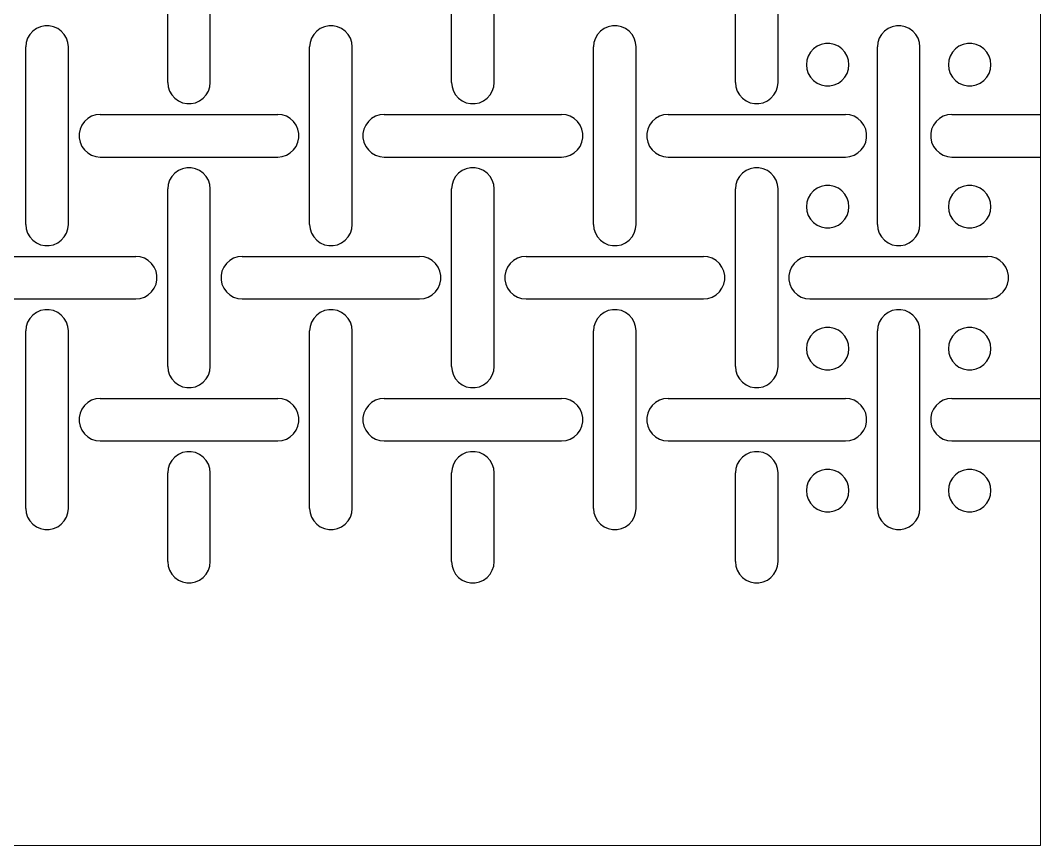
# Model space of a CAD drawing. Header units: metres. Extents: x 0 to 140, y -20 to 220.
# Drawn here: x 68.1 to 140, y -20 to 38.1 of the extents above; entities that cross this region are included whole.
import ezdxf

# ---------------------------------------------------------------- set-up
doc = ezdxf.new("R2010")
doc.units = ezdxf.units.M

msp = doc.modelspace()

# ---------------------------------------------------------------- linework, layer by layer
at = {"lineweight": 0}
for p, q in [((140, -20), (140, 220)), ((0, -20), (140, -20))]:
    msp.add_line(p, q, dxfattribs=at)
for p, q in [((78.5, 33.75), (78.5, 46.25)), ((81.5, 33.75), (81.5, 46.25)), ((98.5, 33.75), (98.5, 46.25)), ((101.5, 33.75), (101.5, 46.25)), ((118.5, 33.75), (118.5, 46.25)), ((121.5, 33.75), (121.5, 46.25)), ((69.25, 37.549), (68.996, 37.365)), ((69.536, 37.677), (69.25, 37.549)), ((69.843, 37.742), (69.536, 37.677)), ((70.157, 37.742), (69.843, 37.742)), ((70.464, 37.677), (70.157, 37.742)), ((70.75, 37.549), (70.464, 37.677)), ((71.004, 37.365), (70.75, 37.549)), ((89.25, 37.549), (88.996, 37.365)), ((89.536, 37.677), (89.25, 37.549)), ((89.843, 37.742), (89.536, 37.677)), ((90.157, 37.742), (89.843, 37.742)), ((90.464, 37.677), (90.157, 37.742)), ((90.75, 37.549), (90.464, 37.677)), ((91.004, 37.365), (90.75, 37.549)), ((109.25, 37.549), (108.996, 37.365)), ((109.536, 37.677), (109.25, 37.549)), ((109.843, 37.742), (109.536, 37.677)), ((110.157, 37.742), (109.843, 37.742)), ((110.464, 37.677), (110.157, 37.742)), ((110.75, 37.549), (110.464, 37.677)), ((111.004, 37.365), (110.75, 37.549)), ((129.25, 37.549), (128.996, 37.365)), ((129.536, 37.677), (129.25, 37.549)), ((129.843, 37.742), (129.536, 37.677)), ((130.157, 37.742), (129.843, 37.742)), ((130.464, 37.677), (130.157, 37.742)), ((130.75, 37.549), (130.464, 37.677)), ((131.004, 37.365), (130.75, 37.549)), ((68.63, 36.86), (68.533, 36.562)), ((68.786, 37.132), (68.63, 36.86)), ((68.996, 37.365), (68.786, 37.132)), ((71.214, 37.132), (71.004, 37.365)), ((71.37, 36.86), (71.214, 37.132)), ((71.467, 36.562), (71.37, 36.86)), ((88.63, 36.86), (88.533, 36.562)), ((88.786, 37.132), (88.63, 36.86)), ((88.996, 37.365), (88.786, 37.132)), ((91.214, 37.132), (91.004, 37.365)), ((91.37, 36.86), (91.214, 37.132)), ((91.467, 36.562), (91.37, 36.86)), ((108.63, 36.86), (108.533, 36.562)), ((108.786, 37.132), (108.63, 36.86)), ((108.996, 37.365), (108.786, 37.132)), ((111.214, 37.132), (111.004, 37.365)), ((111.37, 36.86), (111.214, 37.132)), ((111.467, 36.562), (111.37, 36.86)), ((128.63, 36.86), (128.533, 36.562)), ((128.786, 37.132), (128.63, 36.86)), ((128.996, 37.365), (128.786, 37.132)), ((131.214, 37.132), (131.004, 37.365)), ((131.37, 36.86), (131.214, 37.132)), ((131.467, 36.562), (131.37, 36.86)), ((68.533, 36.562), (68.5, 36.25)), ((68.5, 23.75), (68.5, 36.25)), ((71.5, 36.25), (71.467, 36.562)), ((71.5, 23.75), (71.5, 36.25)), ((88.533, 36.562), (88.5, 36.25)), ((88.5, 23.75), (88.5, 36.25)), ((91.5, 36.25), (91.467, 36.562)), ((91.5, 23.75), (91.5, 36.25)), ((108.533, 36.562), (108.5, 36.25)), ((108.5, 23.75), (108.5, 36.25)), ((111.5, 36.25), (111.467, 36.562)), ((111.5, 23.75), (111.5, 36.25)), ((123.996, 36.115), (123.786, 35.882)), ((124.25, 36.299), (123.996, 36.115)), ((124.536, 36.427), (124.25, 36.299)), ((124.843, 36.492), (124.536, 36.427)), ((125.157, 36.492), (124.843, 36.492)), ((125.464, 36.427), (125.157, 36.492)), ((125.75, 36.299), (125.464, 36.427)), ((126.004, 36.115), (125.75, 36.299)), ((126.214, 35.882), (126.004, 36.115)), ((128.533, 36.562), (128.5, 36.25)), ((128.5, 23.75), (128.5, 36.25)), ((131.5, 36.25), (131.467, 36.562)), ((131.5, 23.75), (131.5, 36.25)), ((133.996, 36.115), (133.786, 35.882)), ((134.25, 36.299), (133.996, 36.115)), ((134.536, 36.427), (134.25, 36.299)), ((134.843, 36.492), (134.536, 36.427)), ((135.157, 36.492), (134.843, 36.492)), ((135.464, 36.427), (135.157, 36.492)), ((135.75, 36.299), (135.464, 36.427)), ((136.004, 36.115), (135.75, 36.299)), ((136.214, 35.882), (136.004, 36.115)), ((123.533, 35.312), (123.5, 35)), ((123.63, 35.61), (123.533, 35.312)), ((123.786, 35.882), (123.63, 35.61)), ((126.37, 35.61), (126.214, 35.882)), ((126.467, 35.312), (126.37, 35.61)), ((126.5, 35), (126.467, 35.312)), ((133.533, 35.312), (133.5, 35)), ((133.63, 35.61), (133.533, 35.312)), ((133.786, 35.882), (133.63, 35.61)), ((136.37, 35.61), (136.214, 35.882)), ((136.467, 35.312), (136.37, 35.61)), ((136.5, 35), (136.467, 35.312)), ((123.5, 35), (123.533, 34.688)), ((123.533, 34.688), (123.63, 34.39)), ((126.37, 34.39), (126.467, 34.688)), ((126.467, 34.688), (126.5, 35)), ((133.5, 35), (133.533, 34.688)), ((133.533, 34.688), (133.63, 34.39)), ((136.37, 34.39), (136.467, 34.688)), ((136.467, 34.688), (136.5, 35)), ((123.63, 34.39), (123.786, 34.118)), ((123.786, 34.118), (123.996, 33.885)), ((123.996, 33.885), (124.25, 33.701)), ((125.75, 33.701), (126.004, 33.885)), ((126.004, 33.885), (126.214, 34.118)), ((126.214, 34.118), (126.37, 34.39)), ((133.63, 34.39), (133.786, 34.118)), ((133.786, 34.118), (133.996, 33.885)), ((133.996, 33.885), (134.25, 33.701)), ((135.75, 33.701), (136.004, 33.885)), ((136.004, 33.885), (136.214, 34.118)), ((136.214, 34.118), (136.37, 34.39)), ((78.5, 33.75), (78.533, 33.438)), ((78.533, 33.438), (78.63, 33.14)), ((78.63, 33.14), (78.786, 32.868)), ((81.214, 32.868), (81.37, 33.14)), ((81.37, 33.14), (81.467, 33.438)), ((81.467, 33.438), (81.5, 33.75)), ((98.5, 33.75), (98.533, 33.438)), ((98.533, 33.438), (98.63, 33.14)), ((98.63, 33.14), (98.786, 32.868)), ((101.214, 32.868), (101.37, 33.14)), ((101.37, 33.14), (101.467, 33.438)), ((101.467, 33.438), (101.5, 33.75)), ((118.5, 33.75), (118.533, 33.438)), ((118.533, 33.438), (118.63, 33.14)), ((118.63, 33.14), (118.786, 32.868)), ((121.214, 32.868), (121.37, 33.14)), ((121.37, 33.14), (121.467, 33.438)), ((121.467, 33.438), (121.5, 33.75)), ((124.25, 33.701), (124.536, 33.573)), ((124.536, 33.573), (124.843, 33.508)), ((124.843, 33.508), (125.157, 33.508)), ((125.157, 33.508), (125.464, 33.573)), ((125.464, 33.573), (125.75, 33.701)), ((134.25, 33.701), (134.536, 33.573)), ((134.536, 33.573), (134.843, 33.508)), ((134.843, 33.508), (135.157, 33.508)), ((135.157, 33.508), (135.464, 33.573)), ((135.464, 33.573), (135.75, 33.701)), ((78.786, 32.868), (78.996, 32.635)), ((78.996, 32.635), (79.25, 32.451)), ((79.25, 32.451), (79.536, 32.323)), ((80.464, 32.323), (80.75, 32.451)), ((80.75, 32.451), (81.004, 32.635)), ((81.004, 32.635), (81.214, 32.868)), ((98.786, 32.868), (98.996, 32.635)), ((98.996, 32.635), (99.25, 32.451)), ((99.25, 32.451), (99.536, 32.323)), ((100.464, 32.323), (100.75, 32.451)), ((100.75, 32.451), (101.004, 32.635)), ((101.004, 32.635), (101.214, 32.868)), ((118.786, 32.868), (118.996, 32.635)), ((118.996, 32.635), (119.25, 32.451)), ((119.25, 32.451), (119.536, 32.323)), ((120.464, 32.323), (120.75, 32.451)), ((120.75, 32.451), (121.004, 32.635)), ((121.004, 32.635), (121.214, 32.868)), ((79.536, 32.323), (79.843, 32.258)), ((79.843, 32.258), (80.157, 32.258)), ((80.157, 32.258), (80.464, 32.323)), ((99.536, 32.323), (99.843, 32.258)), ((99.843, 32.258), (100.157, 32.258)), ((100.157, 32.258), (100.464, 32.323)), ((119.536, 32.323), (119.843, 32.258)), ((119.843, 32.258), (120.157, 32.258)), ((120.157, 32.258), (120.464, 32.323)), ((72.635, 31.004), (72.451, 30.75)), ((72.868, 31.214), (72.635, 31.004)), ((73.14, 31.37), (72.868, 31.214)), ((73.438, 31.467), (73.14, 31.37)), ((73.75, 31.5), (73.438, 31.467)), ((73.75, 31.5), (86.25, 31.5)), ((86.562, 31.467), (86.25, 31.5)), ((86.86, 31.37), (86.562, 31.467)), ((87.132, 31.214), (86.86, 31.37)), ((87.365, 31.004), (87.132, 31.214)), ((87.549, 30.75), (87.365, 31.004)), ((92.635, 31.004), (92.451, 30.75)), ((92.868, 31.214), (92.635, 31.004)), ((93.14, 31.37), (92.868, 31.214)), ((93.438, 31.467), (93.14, 31.37)), ((93.75, 31.5), (93.438, 31.467)), ((93.75, 31.5), (106.25, 31.5)), ((106.562, 31.467), (106.25, 31.5)), ((106.86, 31.37), (106.562, 31.467)), ((107.132, 31.214), (106.86, 31.37)), ((107.365, 31.004), (107.132, 31.214)), ((107.549, 30.75), (107.365, 31.004)), ((112.635, 31.004), (112.451, 30.75)), ((112.868, 31.214), (112.635, 31.004)), ((113.14, 31.37), (112.868, 31.214)), ((113.438, 31.467), (113.14, 31.37)), ((113.75, 31.5), (113.438, 31.467)), ((113.75, 31.5), (126.25, 31.5)), ((126.562, 31.467), (126.25, 31.5)), ((126.86, 31.37), (126.562, 31.467)), ((127.132, 31.214), (126.86, 31.37)), ((127.365, 31.004), (127.132, 31.214)), ((127.549, 30.75), (127.365, 31.004)), ((132.635, 31.004), (132.451, 30.75)), ((132.868, 31.214), (132.635, 31.004)), ((133.14, 31.37), (132.868, 31.214)), ((133.438, 31.467), (133.14, 31.37)), ((133.75, 31.5), (133.438, 31.467)), ((133.75, 31.5), (140, 31.5)), ((72.323, 30.464), (72.258, 30.157)), ((72.451, 30.75), (72.323, 30.464)), ((87.677, 30.464), (87.549, 30.75)), ((87.742, 30.157), (87.677, 30.464)), ((92.323, 30.464), (92.258, 30.157)), ((92.451, 30.75), (92.323, 30.464)), ((107.677, 30.464), (107.549, 30.75)), ((107.742, 30.157), (107.677, 30.464)), ((112.323, 30.464), (112.258, 30.157)), ((112.451, 30.75), (112.323, 30.464)), ((127.677, 30.464), (127.549, 30.75)), ((127.742, 30.157), (127.677, 30.464)), ((132.323, 30.464), (132.258, 30.157)), ((132.451, 30.75), (132.323, 30.464)), ((72.258, 30.157), (72.258, 29.843)), ((72.258, 29.843), (72.323, 29.536)), ((72.323, 29.536), (72.451, 29.25)), ((87.549, 29.25), (87.677, 29.536)), ((87.677, 29.536), (87.742, 29.843)), ((87.742, 29.843), (87.742, 30.157)), ((92.258, 30.157), (92.258, 29.843)), ((92.258, 29.843), (92.323, 29.536)), ((92.323, 29.536), (92.451, 29.25)), ((107.549, 29.25), (107.677, 29.536)), ((107.677, 29.536), (107.742, 29.843)), ((107.742, 29.843), (107.742, 30.157)), ((112.258, 30.157), (112.258, 29.843)), ((112.258, 29.843), (112.323, 29.536)), ((112.323, 29.536), (112.451, 29.25)), ((127.549, 29.25), (127.677, 29.536)), ((127.677, 29.536), (127.742, 29.843)), ((127.742, 29.843), (127.742, 30.157)), ((132.258, 30.157), (132.258, 29.843)), ((132.258, 29.843), (132.323, 29.536)), ((132.323, 29.536), (132.451, 29.25)), ((72.451, 29.25), (72.635, 28.996)), ((72.635, 28.996), (72.868, 28.786)), ((72.868, 28.786), (73.14, 28.63)), ((86.86, 28.63), (87.132, 28.786)), ((87.132, 28.786), (87.365, 28.996)), ((87.365, 28.996), (87.549, 29.25)), ((92.451, 29.25), (92.635, 28.996)), ((92.635, 28.996), (92.868, 28.786)), ((92.868, 28.786), (93.14, 28.63)), ((106.86, 28.63), (107.132, 28.786)), ((107.132, 28.786), (107.365, 28.996)), ((107.365, 28.996), (107.549, 29.25)), ((112.451, 29.25), (112.635, 28.996)), ((112.635, 28.996), (112.868, 28.786)), ((112.868, 28.786), (113.14, 28.63)), ((126.86, 28.63), (127.132, 28.786)), ((127.132, 28.786), (127.365, 28.996)), ((127.365, 28.996), (127.549, 29.25)), ((132.451, 29.25), (132.635, 28.996)), ((132.635, 28.996), (132.868, 28.786)), ((132.868, 28.786), (133.14, 28.63)), ((73.14, 28.63), (73.438, 28.533)), ((73.438, 28.533), (73.75, 28.5)), ((73.75, 28.5), (86.25, 28.5)), ((86.25, 28.5), (86.562, 28.533)), ((86.562, 28.533), (86.86, 28.63)), ((93.14, 28.63), (93.438, 28.533)), ((93.438, 28.533), (93.75, 28.5)), ((93.75, 28.5), (106.25, 28.5)), ((106.25, 28.5), (106.562, 28.533)), ((106.562, 28.533), (106.86, 28.63)), ((113.14, 28.63), (113.438, 28.533)), ((113.438, 28.533), (113.75, 28.5)), ((113.75, 28.5), (126.25, 28.5)), ((126.25, 28.5), (126.562, 28.533)), ((126.562, 28.533), (126.86, 28.63)), ((133.14, 28.63), (133.438, 28.533)), ((133.438, 28.533), (133.75, 28.5)), ((133.75, 28.5), (140, 28.5)), ((78.996, 27.365), (78.786, 27.132)), ((79.25, 27.549), (78.996, 27.365)), ((79.536, 27.677), (79.25, 27.549)), ((79.843, 27.742), (79.536, 27.677)), ((80.157, 27.742), (79.843, 27.742)), ((80.464, 27.677), (80.157, 27.742)), ((80.75, 27.549), (80.464, 27.677)), ((81.004, 27.365), (80.75, 27.549)), ((81.214, 27.132), (81.004, 27.365)), ((98.996, 27.365), (98.786, 27.132)), ((99.25, 27.549), (98.996, 27.365)), ((99.536, 27.677), (99.25, 27.549)), ((99.843, 27.742), (99.536, 27.677)), ((100.157, 27.742), (99.843, 27.742)), ((100.464, 27.677), (100.157, 27.742)), ((100.75, 27.549), (100.464, 27.677)), ((101.004, 27.365), (100.75, 27.549)), ((101.214, 27.132), (101.004, 27.365)), ((118.996, 27.365), (118.786, 27.132)), ((119.25, 27.549), (118.996, 27.365)), ((119.536, 27.677), (119.25, 27.549)), ((119.843, 27.742), (119.536, 27.677)), ((120.157, 27.742), (119.843, 27.742)), ((120.464, 27.677), (120.157, 27.742)), ((120.75, 27.549), (120.464, 27.677)), ((121.004, 27.365), (120.75, 27.549)), ((121.214, 27.132), (121.004, 27.365)), ((78.63, 26.86), (78.533, 26.562)), ((78.786, 27.132), (78.63, 26.86)), ((81.37, 26.86), (81.214, 27.132)), ((81.467, 26.562), (81.37, 26.86)), ((98.63, 26.86), (98.533, 26.562)), ((98.786, 27.132), (98.63, 26.86)), ((101.37, 26.86), (101.214, 27.132)), ((101.467, 26.562), (101.37, 26.86)), ((118.63, 26.86), (118.533, 26.562)), ((118.786, 27.132), (118.63, 26.86)), ((121.37, 26.86), (121.214, 27.132)), ((121.467, 26.562), (121.37, 26.86)), ((78.533, 26.562), (78.5, 26.25)), ((78.5, 13.75), (78.5, 26.25)), ((81.5, 26.25), (81.467, 26.562)), ((81.5, 13.75), (81.5, 26.25)), ((98.533, 26.562), (98.5, 26.25)), ((98.5, 13.75), (98.5, 26.25)), ((101.5, 26.25), (101.467, 26.562)), ((101.5, 13.75), (101.5, 26.25)), ((118.533, 26.562), (118.5, 26.25)), ((118.5, 13.75), (118.5, 26.25)), ((121.5, 26.25), (121.467, 26.562)), ((121.5, 13.75), (121.5, 26.25)), ((123.786, 25.882), (123.63, 25.61)), ((123.996, 26.115), (123.786, 25.882)), ((124.25, 26.299), (123.996, 26.115)), ((124.536, 26.427), (124.25, 26.299)), ((124.843, 26.492), (124.536, 26.427)), ((125.157, 26.492), (124.843, 26.492)), ((125.464, 26.427), (125.157, 26.492)), ((125.75, 26.299), (125.464, 26.427)), ((126.004, 26.115), (125.75, 26.299)), ((126.214, 25.882), (126.004, 26.115)), ((126.37, 25.61), (126.214, 25.882)), ((133.786, 25.882), (133.63, 25.61)), ((133.996, 26.115), (133.786, 25.882)), ((134.25, 26.299), (133.996, 26.115)), ((134.536, 26.427), (134.25, 26.299)), ((134.843, 26.492), (134.536, 26.427)), ((135.157, 26.492), (134.843, 26.492)), ((135.464, 26.427), (135.157, 26.492)), ((135.75, 26.299), (135.464, 26.427)), ((136.004, 26.115), (135.75, 26.299)), ((136.214, 25.882), (136.004, 26.115)), ((136.37, 25.61), (136.214, 25.882)), ((123.533, 25.312), (123.5, 25)), ((123.63, 25.61), (123.533, 25.312)), ((126.467, 25.312), (126.37, 25.61)), ((126.5, 25), (126.467, 25.312)), ((133.533, 25.312), (133.5, 25)), ((133.63, 25.61), (133.533, 25.312)), ((136.467, 25.312), (136.37, 25.61)), ((136.5, 25), (136.467, 25.312)), ((123.5, 25), (123.533, 24.688)), ((123.533, 24.688), (123.63, 24.39)), ((126.37, 24.39), (126.467, 24.688)), ((126.467, 24.688), (126.5, 25)), ((133.5, 25), (133.533, 24.688)), ((133.533, 24.688), (133.63, 24.39)), ((136.37, 24.39), (136.467, 24.688)), ((136.467, 24.688), (136.5, 25)), ((68.5, 23.75), (68.533, 23.438)), ((71.467, 23.438), (71.5, 23.75)), ((88.5, 23.75), (88.533, 23.438)), ((91.467, 23.438), (91.5, 23.75)), ((108.5, 23.75), (108.533, 23.438)), ((111.467, 23.438), (111.5, 23.75)), ((123.63, 24.39), (123.786, 24.118)), ((123.786, 24.118), (123.996, 23.885)), ((123.996, 23.885), (124.25, 23.701)), ((125.75, 23.701), (126.004, 23.885)), ((126.004, 23.885), (126.214, 24.118)), ((126.214, 24.118), (126.37, 24.39)), ((128.5, 23.75), (128.533, 23.438)), ((131.467, 23.438), (131.5, 23.75)), ((133.63, 24.39), (133.786, 24.118)), ((133.786, 24.118), (133.996, 23.885)), ((133.996, 23.885), (134.25, 23.701)), ((135.75, 23.701), (136.004, 23.885)), ((136.004, 23.885), (136.214, 24.118)), ((136.214, 24.118), (136.37, 24.39)), ((68.533, 23.438), (68.63, 23.14)), ((68.63, 23.14), (68.786, 22.868)), ((71.214, 22.868), (71.37, 23.14)), ((71.37, 23.14), (71.467, 23.438)), ((88.533, 23.438), (88.63, 23.14)), ((88.63, 23.14), (88.786, 22.868)), ((91.214, 22.868), (91.37, 23.14)), ((91.37, 23.14), (91.467, 23.438)), ((108.533, 23.438), (108.63, 23.14)), ((108.63, 23.14), (108.786, 22.868)), ((111.214, 22.868), (111.37, 23.14)), ((111.37, 23.14), (111.467, 23.438)), ((124.25, 23.701), (124.536, 23.573)), ((124.536, 23.573), (124.843, 23.508)), ((124.843, 23.508), (125.157, 23.508)), ((125.157, 23.508), (125.464, 23.573)), ((125.464, 23.573), (125.75, 23.701)), ((128.533, 23.438), (128.63, 23.14)), ((128.63, 23.14), (128.786, 22.868)), ((131.214, 22.868), (131.37, 23.14)), ((131.37, 23.14), (131.467, 23.438)), ((134.25, 23.701), (134.536, 23.573)), ((134.536, 23.573), (134.843, 23.508)), ((134.843, 23.508), (135.157, 23.508)), ((135.157, 23.508), (135.464, 23.573)), ((135.464, 23.573), (135.75, 23.701)), ((68.786, 22.868), (68.996, 22.635)), ((68.996, 22.635), (69.25, 22.451)), ((69.25, 22.451), (69.536, 22.323)), ((69.536, 22.323), (69.843, 22.258)), ((70.157, 22.258), (70.464, 22.323)), ((70.464, 22.323), (70.75, 22.451)), ((70.75, 22.451), (71.004, 22.635)), ((71.004, 22.635), (71.214, 22.868)), ((88.786, 22.868), (88.996, 22.635)), ((88.996, 22.635), (89.25, 22.451)), ((89.25, 22.451), (89.536, 22.323)), ((89.536, 22.323), (89.843, 22.258)), ((90.157, 22.258), (90.464, 22.323)), ((90.464, 22.323), (90.75, 22.451)), ((90.75, 22.451), (91.004, 22.635)), ((91.004, 22.635), (91.214, 22.868)), ((108.786, 22.868), (108.996, 22.635)), ((108.996, 22.635), (109.25, 22.451)), ((109.25, 22.451), (109.536, 22.323)), ((109.536, 22.323), (109.843, 22.258)), ((110.157, 22.258), (110.464, 22.323)), ((110.464, 22.323), (110.75, 22.451)), ((110.75, 22.451), (111.004, 22.635)), ((111.004, 22.635), (111.214, 22.868)), ((128.786, 22.868), (128.996, 22.635)), ((128.996, 22.635), (129.25, 22.451)), ((129.25, 22.451), (129.536, 22.323)), ((129.536, 22.323), (129.843, 22.258)), ((130.157, 22.258), (130.464, 22.323)), ((130.464, 22.323), (130.75, 22.451)), ((130.75, 22.451), (131.004, 22.635)), ((131.004, 22.635), (131.214, 22.868)), ((69.843, 22.258), (70.157, 22.258)), ((89.843, 22.258), (90.157, 22.258)), ((109.843, 22.258), (110.157, 22.258)), ((129.843, 22.258), (130.157, 22.258)), ((63.75, 21.5), (76.25, 21.5)), ((76.562, 21.467), (76.25, 21.5)), ((76.86, 21.37), (76.562, 21.467)), ((77.132, 21.214), (76.86, 21.37)), ((77.365, 21.004), (77.132, 21.214)), ((77.549, 20.75), (77.365, 21.004)), ((82.635, 21.004), (82.451, 20.75)), ((82.868, 21.214), (82.635, 21.004)), ((83.14, 21.37), (82.868, 21.214)), ((83.438, 21.467), (83.14, 21.37)), ((83.75, 21.5), (83.438, 21.467)), ((83.75, 21.5), (96.25, 21.5)), ((96.562, 21.467), (96.25, 21.5)), ((96.86, 21.37), (96.562, 21.467)), ((97.132, 21.214), (96.86, 21.37)), ((97.365, 21.004), (97.132, 21.214)), ((97.549, 20.75), (97.365, 21.004)), ((102.635, 21.004), (102.451, 20.75)), ((102.868, 21.214), (102.635, 21.004)), ((103.14, 21.37), (102.868, 21.214)), ((103.438, 21.467), (103.14, 21.37)), ((103.75, 21.5), (103.438, 21.467)), ((103.75, 21.5), (116.25, 21.5)), ((116.562, 21.467), (116.25, 21.5)), ((116.86, 21.37), (116.562, 21.467)), ((117.132, 21.214), (116.86, 21.37)), ((117.365, 21.004), (117.132, 21.214)), ((117.549, 20.75), (117.365, 21.004)), ((122.635, 21.004), (122.451, 20.75)), ((122.868, 21.214), (122.635, 21.004)), ((123.14, 21.37), (122.868, 21.214)), ((123.438, 21.467), (123.14, 21.37)), ((123.75, 21.5), (123.438, 21.467)), ((123.75, 21.5), (136.25, 21.5)), ((136.562, 21.467), (136.25, 21.5)), ((136.86, 21.37), (136.562, 21.467)), ((137.132, 21.214), (136.86, 21.37)), ((137.365, 21.004), (137.132, 21.214)), ((137.549, 20.75), (137.365, 21.004)), ((77.677, 20.464), (77.549, 20.75)), ((77.742, 20.157), (77.677, 20.464)), ((77.742, 19.843), (77.742, 20.157)), ((82.323, 20.464), (82.258, 20.157)), ((82.258, 20.157), (82.258, 19.843)), ((82.451, 20.75), (82.323, 20.464)), ((97.677, 20.464), (97.549, 20.75)), ((97.742, 20.157), (97.677, 20.464)), ((97.742, 19.843), (97.742, 20.157)), ((102.323, 20.464), (102.258, 20.157)), ((102.258, 20.157), (102.258, 19.843)), ((102.451, 20.75), (102.323, 20.464)), ((117.677, 20.464), (117.549, 20.75)), ((117.742, 20.157), (117.677, 20.464)), ((117.742, 19.843), (117.742, 20.157)), ((122.323, 20.464), (122.258, 20.157)), ((122.258, 20.157), (122.258, 19.843)), ((122.451, 20.75), (122.323, 20.464)), ((137.677, 20.464), (137.549, 20.75)), ((137.742, 20.157), (137.677, 20.464)), ((137.742, 19.843), (137.742, 20.157)), ((77.549, 19.25), (77.677, 19.536)), ((77.677, 19.536), (77.742, 19.843)), ((82.258, 19.843), (82.323, 19.536)), ((82.323, 19.536), (82.451, 19.25)), ((97.549, 19.25), (97.677, 19.536)), ((97.677, 19.536), (97.742, 19.843)), ((102.258, 19.843), (102.323, 19.536)), ((102.323, 19.536), (102.451, 19.25)), ((117.549, 19.25), (117.677, 19.536)), ((117.677, 19.536), (117.742, 19.843)), ((122.258, 19.843), (122.323, 19.536)), ((122.323, 19.536), (122.451, 19.25)), ((137.549, 19.25), (137.677, 19.536)), ((137.677, 19.536), (137.742, 19.843)), ((76.86, 18.63), (77.132, 18.786)), ((77.132, 18.786), (77.365, 18.996)), ((77.365, 18.996), (77.549, 19.25)), ((82.451, 19.25), (82.635, 18.996)), ((82.635, 18.996), (82.868, 18.786)), ((82.868, 18.786), (83.14, 18.63)), ((96.86, 18.63), (97.132, 18.786)), ((97.132, 18.786), (97.365, 18.996)), ((97.365, 18.996), (97.549, 19.25)), ((102.451, 19.25), (102.635, 18.996)), ((102.635, 18.996), (102.868, 18.786)), ((102.868, 18.786), (103.14, 18.63)), ((116.86, 18.63), (117.132, 18.786)), ((117.132, 18.786), (117.365, 18.996)), ((117.365, 18.996), (117.549, 19.25)), ((122.451, 19.25), (122.635, 18.996)), ((122.635, 18.996), (122.868, 18.786)), ((122.868, 18.786), (123.14, 18.63)), ((136.86, 18.63), (137.132, 18.786)), ((137.132, 18.786), (137.365, 18.996)), ((137.365, 18.996), (137.549, 19.25)), ((63.75, 18.5), (76.25, 18.5)), ((76.25, 18.5), (76.562, 18.533)), ((76.562, 18.533), (76.86, 18.63)), ((83.14, 18.63), (83.438, 18.533)), ((83.438, 18.533), (83.75, 18.5)), ((83.75, 18.5), (96.25, 18.5)), ((96.25, 18.5), (96.562, 18.533)), ((96.562, 18.533), (96.86, 18.63)), ((103.14, 18.63), (103.438, 18.533)), ((103.438, 18.533), (103.75, 18.5)), ((103.75, 18.5), (116.25, 18.5)), ((116.25, 18.5), (116.562, 18.533)), ((116.562, 18.533), (116.86, 18.63)), ((123.14, 18.63), (123.438, 18.533)), ((123.438, 18.533), (123.75, 18.5)), ((123.75, 18.5), (136.25, 18.5)), ((136.25, 18.5), (136.562, 18.533)), ((136.562, 18.533), (136.86, 18.63)), ((68.996, 17.365), (68.786, 17.132)), ((69.25, 17.549), (68.996, 17.365)), ((69.536, 17.677), (69.25, 17.549)), ((69.843, 17.742), (69.536, 17.677)), ((70.157, 17.742), (69.843, 17.742)), ((70.464, 17.677), (70.157, 17.742)), ((70.75, 17.549), (70.464, 17.677)), ((71.004, 17.365), (70.75, 17.549)), ((71.214, 17.132), (71.004, 17.365)), ((88.996, 17.365), (88.786, 17.132)), ((89.25, 17.549), (88.996, 17.365)), ((89.536, 17.677), (89.25, 17.549)), ((89.843, 17.742), (89.536, 17.677)), ((90.157, 17.742), (89.843, 17.742)), ((90.464, 17.677), (90.157, 17.742)), ((90.75, 17.549), (90.464, 17.677)), ((91.004, 17.365), (90.75, 17.549)), ((91.214, 17.132), (91.004, 17.365)), ((108.996, 17.365), (108.786, 17.132)), ((109.25, 17.549), (108.996, 17.365)), ((109.536, 17.677), (109.25, 17.549)), ((109.843, 17.742), (109.536, 17.677)), ((110.157, 17.742), (109.843, 17.742)), ((110.464, 17.677), (110.157, 17.742)), ((110.75, 17.549), (110.464, 17.677)), ((111.004, 17.365), (110.75, 17.549)), ((111.214, 17.132), (111.004, 17.365)), ((128.996, 17.365), (128.786, 17.132)), ((129.25, 17.549), (128.996, 17.365)), ((129.536, 17.677), (129.25, 17.549)), ((129.843, 17.742), (129.536, 17.677)), ((130.157, 17.742), (129.843, 17.742)), ((130.464, 17.677), (130.157, 17.742)), ((130.75, 17.549), (130.464, 17.677)), ((131.004, 17.365), (130.75, 17.549)), ((131.214, 17.132), (131.004, 17.365)), ((68.533, 16.562), (68.5, 16.25)), ((68.63, 16.86), (68.533, 16.562)), ((68.786, 17.132), (68.63, 16.86)), ((71.37, 16.86), (71.214, 17.132)), ((71.467, 16.562), (71.37, 16.86)), ((71.5, 16.25), (71.467, 16.562)), ((88.533, 16.562), (88.5, 16.25)), ((88.63, 16.86), (88.533, 16.562)), ((88.786, 17.132), (88.63, 16.86)), ((91.37, 16.86), (91.214, 17.132)), ((91.467, 16.562), (91.37, 16.86)), ((91.5, 16.25), (91.467, 16.562)), ((108.533, 16.562), (108.5, 16.25)), ((108.63, 16.86), (108.533, 16.562)), ((108.786, 17.132), (108.63, 16.86)), ((111.37, 16.86), (111.214, 17.132)), ((111.467, 16.562), (111.37, 16.86)), ((111.5, 16.25), (111.467, 16.562)), ((128.533, 16.562), (128.5, 16.25)), ((128.63, 16.86), (128.533, 16.562)), ((128.786, 17.132), (128.63, 16.86)), ((131.37, 16.86), (131.214, 17.132)), ((131.467, 16.562), (131.37, 16.86)), ((131.5, 16.25), (131.467, 16.562)), ((68.5, 3.75), (68.5, 16.25)), ((71.5, 3.75), (71.5, 16.25)), ((88.5, 3.75), (88.5, 16.25)), ((91.5, 3.75), (91.5, 16.25)), ((108.5, 3.75), (108.5, 16.25)), ((111.5, 3.75), (111.5, 16.25)), ((123.786, 15.882), (123.63, 15.61)), ((123.996, 16.115), (123.786, 15.882)), ((124.25, 16.299), (123.996, 16.115)), ((124.536, 16.427), (124.25, 16.299)), ((124.843, 16.492), (124.536, 16.427)), ((125.157, 16.492), (124.843, 16.492)), ((125.464, 16.427), (125.157, 16.492)), ((125.75, 16.299), (125.464, 16.427)), ((126.004, 16.115), (125.75, 16.299)), ((126.214, 15.882), (126.004, 16.115)), ((126.37, 15.61), (126.214, 15.882)), ((128.5, 3.75), (128.5, 16.25)), ((131.5, 3.75), (131.5, 16.25)), ((133.786, 15.882), (133.63, 15.61)), ((133.996, 16.115), (133.786, 15.882)), ((134.25, 16.299), (133.996, 16.115)), ((134.536, 16.427), (134.25, 16.299)), ((134.843, 16.492), (134.536, 16.427)), ((135.157, 16.492), (134.843, 16.492)), ((135.464, 16.427), (135.157, 16.492)), ((135.75, 16.299), (135.464, 16.427)), ((136.004, 16.115), (135.75, 16.299)), ((136.214, 15.882), (136.004, 16.115)), ((136.37, 15.61), (136.214, 15.882)), ((123.533, 15.312), (123.5, 15)), ((123.63, 15.61), (123.533, 15.312)), ((126.467, 15.312), (126.37, 15.61)), ((126.5, 15), (126.467, 15.312)), ((133.533, 15.312), (133.5, 15)), ((133.63, 15.61), (133.533, 15.312)), ((136.467, 15.312), (136.37, 15.61)), ((136.5, 15), (136.467, 15.312)), ((123.5, 15), (123.533, 14.688)), ((123.533, 14.688), (123.63, 14.39)), ((123.63, 14.39), (123.786, 14.118)), ((126.214, 14.118), (126.37, 14.39)), ((126.37, 14.39), (126.467, 14.688)), ((126.467, 14.688), (126.5, 15)), ((133.5, 15), (133.533, 14.688)), ((133.533, 14.688), (133.63, 14.39)), ((133.63, 14.39), (133.786, 14.118)), ((136.214, 14.118), (136.37, 14.39)), ((136.37, 14.39), (136.467, 14.688)), ((136.467, 14.688), (136.5, 15)), ((78.5, 13.75), (78.533, 13.438)), ((81.467, 13.438), (81.5, 13.75)), ((98.5, 13.75), (98.533, 13.438)), ((101.467, 13.438), (101.5, 13.75)), ((118.5, 13.75), (118.533, 13.438)), ((121.467, 13.438), (121.5, 13.75)), ((123.786, 14.118), (123.996, 13.885)), ((123.996, 13.885), (124.25, 13.701)), ((124.25, 13.701), (124.536, 13.573)), ((125.464, 13.573), (125.75, 13.701)), ((125.75, 13.701), (126.004, 13.885)), ((126.004, 13.885), (126.214, 14.118)), ((133.786, 14.118), (133.996, 13.885)), ((133.996, 13.885), (134.25, 13.701)), ((134.25, 13.701), (134.536, 13.573)), ((135.464, 13.573), (135.75, 13.701)), ((135.75, 13.701), (136.004, 13.885)), ((136.004, 13.885), (136.214, 14.118)), ((78.533, 13.438), (78.63, 13.14)), ((78.63, 13.14), (78.786, 12.868)), ((81.214, 12.868), (81.37, 13.14)), ((81.37, 13.14), (81.467, 13.438)), ((98.533, 13.438), (98.63, 13.14)), ((98.63, 13.14), (98.786, 12.868)), ((101.214, 12.868), (101.37, 13.14)), ((101.37, 13.14), (101.467, 13.438)), ((118.533, 13.438), (118.63, 13.14)), ((118.63, 13.14), (118.786, 12.868)), ((121.214, 12.868), (121.37, 13.14)), ((121.37, 13.14), (121.467, 13.438)), ((124.536, 13.573), (124.843, 13.508)), ((124.843, 13.508), (125.157, 13.508)), ((125.157, 13.508), (125.464, 13.573)), ((134.536, 13.573), (134.843, 13.508)), ((134.843, 13.508), (135.157, 13.508)), ((135.157, 13.508), (135.464, 13.573)), ((78.786, 12.868), (78.996, 12.635)), ((78.996, 12.635), (79.25, 12.451)), ((79.25, 12.451), (79.536, 12.323)), ((79.536, 12.323), (79.843, 12.258)), ((79.843, 12.258), (80.157, 12.258)), ((80.157, 12.258), (80.464, 12.323)), ((80.464, 12.323), (80.75, 12.451)), ((80.75, 12.451), (81.004, 12.635)), ((81.004, 12.635), (81.214, 12.868)), ((98.786, 12.868), (98.996, 12.635)), ((98.996, 12.635), (99.25, 12.451)), ((99.25, 12.451), (99.536, 12.323)), ((99.536, 12.323), (99.843, 12.258)), ((99.843, 12.258), (100.157, 12.258)), ((100.157, 12.258), (100.464, 12.323)), ((100.464, 12.323), (100.75, 12.451)), ((100.75, 12.451), (101.004, 12.635)), ((101.004, 12.635), (101.214, 12.868)), ((118.786, 12.868), (118.996, 12.635)), ((118.996, 12.635), (119.25, 12.451)), ((119.25, 12.451), (119.536, 12.323)), ((119.536, 12.323), (119.843, 12.258)), ((119.843, 12.258), (120.157, 12.258)), ((120.157, 12.258), (120.464, 12.323)), ((120.464, 12.323), (120.75, 12.451)), ((120.75, 12.451), (121.004, 12.635)), ((121.004, 12.635), (121.214, 12.868)), ((72.635, 11.004), (72.451, 10.75)), ((72.868, 11.214), (72.635, 11.004)), ((73.14, 11.37), (72.868, 11.214)), ((73.438, 11.467), (73.14, 11.37)), ((73.75, 11.5), (73.438, 11.467)), ((73.75, 11.5), (86.25, 11.5)), ((86.562, 11.467), (86.25, 11.5)), ((86.86, 11.37), (86.562, 11.467)), ((87.132, 11.214), (86.86, 11.37)), ((87.365, 11.004), (87.132, 11.214)), ((87.549, 10.75), (87.365, 11.004)), ((92.635, 11.004), (92.451, 10.75)), ((92.868, 11.214), (92.635, 11.004)), ((93.14, 11.37), (92.868, 11.214)), ((93.438, 11.467), (93.14, 11.37)), ((93.75, 11.5), (93.438, 11.467)), ((93.75, 11.5), (106.25, 11.5)), ((106.562, 11.467), (106.25, 11.5)), ((106.86, 11.37), (106.562, 11.467)), ((107.132, 11.214), (106.86, 11.37)), ((107.365, 11.004), (107.132, 11.214)), ((107.549, 10.75), (107.365, 11.004)), ((112.635, 11.004), (112.451, 10.75)), ((112.868, 11.214), (112.635, 11.004)), ((113.14, 11.37), (112.868, 11.214)), ((113.438, 11.467), (113.14, 11.37)), ((113.75, 11.5), (113.438, 11.467)), ((113.75, 11.5), (126.25, 11.5)), ((126.562, 11.467), (126.25, 11.5)), ((126.86, 11.37), (126.562, 11.467)), ((127.132, 11.214), (126.86, 11.37)), ((127.365, 11.004), (127.132, 11.214)), ((127.549, 10.75), (127.365, 11.004)), ((132.635, 11.004), (132.451, 10.75)), ((132.868, 11.214), (132.635, 11.004)), ((133.14, 11.37), (132.868, 11.214)), ((133.438, 11.467), (133.14, 11.37)), ((133.75, 11.5), (133.438, 11.467)), ((133.75, 11.5), (140, 11.5)), ((72.323, 10.464), (72.258, 10.157)), ((72.258, 10.157), (72.258, 9.843)), ((72.451, 10.75), (72.323, 10.464)), ((87.677, 10.464), (87.549, 10.75)), ((87.742, 10.157), (87.677, 10.464)), ((87.742, 9.843), (87.742, 10.157)), ((92.323, 10.464), (92.258, 10.157)), ((92.258, 10.157), (92.258, 9.843)), ((92.451, 10.75), (92.323, 10.464)), ((107.677, 10.464), (107.549, 10.75)), ((107.742, 10.157), (107.677, 10.464)), ((107.742, 9.843), (107.742, 10.157)), ((112.323, 10.464), (112.258, 10.157)), ((112.258, 10.157), (112.258, 9.843)), ((112.451, 10.75), (112.323, 10.464)), ((127.677, 10.464), (127.549, 10.75)), ((127.742, 10.157), (127.677, 10.464)), ((127.742, 9.843), (127.742, 10.157)), ((132.323, 10.464), (132.258, 10.157)), ((132.258, 10.157), (132.258, 9.843)), ((132.451, 10.75), (132.323, 10.464)), ((72.258, 9.843), (72.323, 9.536)), ((72.323, 9.536), (72.451, 9.25)), ((87.549, 9.25), (87.677, 9.536)), ((87.677, 9.536), (87.742, 9.843)), ((92.258, 9.843), (92.323, 9.536)), ((92.323, 9.536), (92.451, 9.25)), ((107.549, 9.25), (107.677, 9.536)), ((107.677, 9.536), (107.742, 9.843)), ((112.258, 9.843), (112.323, 9.536)), ((112.323, 9.536), (112.451, 9.25)), ((127.549, 9.25), (127.677, 9.536)), ((127.677, 9.536), (127.742, 9.843)), ((132.258, 9.843), (132.323, 9.536)), ((132.323, 9.536), (132.451, 9.25)), ((72.451, 9.25), (72.635, 8.996)), ((72.635, 8.996), (72.868, 8.786)), ((72.868, 8.786), (73.14, 8.63)), ((73.14, 8.63), (73.438, 8.533)), ((86.562, 8.533), (86.86, 8.63)), ((86.86, 8.63), (87.132, 8.786)), ((87.132, 8.786), (87.365, 8.996)), ((87.365, 8.996), (87.549, 9.25)), ((92.451, 9.25), (92.635, 8.996)), ((92.635, 8.996), (92.868, 8.786)), ((92.868, 8.786), (93.14, 8.63)), ((93.14, 8.63), (93.438, 8.533)), ((106.562, 8.533), (106.86, 8.63)), ((106.86, 8.63), (107.132, 8.786)), ((107.132, 8.786), (107.365, 8.996)), ((107.365, 8.996), (107.549, 9.25)), ((112.451, 9.25), (112.635, 8.996)), ((112.635, 8.996), (112.868, 8.786)), ((112.868, 8.786), (113.14, 8.63)), ((113.14, 8.63), (113.438, 8.533)), ((126.562, 8.533), (126.86, 8.63)), ((126.86, 8.63), (127.132, 8.786)), ((127.132, 8.786), (127.365, 8.996)), ((127.365, 8.996), (127.549, 9.25)), ((132.451, 9.25), (132.635, 8.996)), ((132.635, 8.996), (132.868, 8.786)), ((132.868, 8.786), (133.14, 8.63)), ((133.14, 8.63), (133.438, 8.533)), ((73.438, 8.533), (73.75, 8.5)), ((73.75, 8.5), (86.25, 8.5)), ((86.25, 8.5), (86.562, 8.533)), ((93.438, 8.533), (93.75, 8.5)), ((93.75, 8.5), (106.25, 8.5)), ((106.25, 8.5), (106.562, 8.533)), ((113.438, 8.533), (113.75, 8.5)), ((113.75, 8.5), (126.25, 8.5)), ((126.25, 8.5), (126.562, 8.533)), ((133.438, 8.533), (133.75, 8.5)), ((133.75, 8.5), (140, 8.5)), ((78.996, 7.365), (78.786, 7.132)), ((79.25, 7.549), (78.996, 7.365)), ((79.536, 7.677), (79.25, 7.549)), ((79.843, 7.742), (79.536, 7.677)), ((80.157, 7.742), (79.843, 7.742)), ((80.464, 7.677), (80.157, 7.742)), ((80.75, 7.549), (80.464, 7.677)), ((81.004, 7.365), (80.75, 7.549)), ((81.214, 7.132), (81.004, 7.365)), ((98.996, 7.365), (98.786, 7.132)), ((99.25, 7.549), (98.996, 7.365)), ((99.536, 7.677), (99.25, 7.549)), ((99.843, 7.742), (99.536, 7.677)), ((100.157, 7.742), (99.843, 7.742)), ((100.464, 7.677), (100.157, 7.742)), ((100.75, 7.549), (100.464, 7.677)), ((101.004, 7.365), (100.75, 7.549)), ((101.214, 7.132), (101.004, 7.365)), ((118.996, 7.365), (118.786, 7.132)), ((119.25, 7.549), (118.996, 7.365)), ((119.536, 7.677), (119.25, 7.549)), ((119.843, 7.742), (119.536, 7.677)), ((120.157, 7.742), (119.843, 7.742)), ((120.464, 7.677), (120.157, 7.742)), ((120.75, 7.549), (120.464, 7.677)), ((121.004, 7.365), (120.75, 7.549)), ((121.214, 7.132), (121.004, 7.365)), ((78.533, 6.562), (78.5, 6.25)), ((78.63, 6.86), (78.533, 6.562)), ((78.786, 7.132), (78.63, 6.86)), ((81.37, 6.86), (81.214, 7.132)), ((81.467, 6.562), (81.37, 6.86)), ((81.5, 6.25), (81.467, 6.562)), ((98.533, 6.562), (98.5, 6.25)), ((98.63, 6.86), (98.533, 6.562)), ((98.786, 7.132), (98.63, 6.86)), ((101.37, 6.86), (101.214, 7.132)), ((101.467, 6.562), (101.37, 6.86)), ((101.5, 6.25), (101.467, 6.562)), ((118.533, 6.562), (118.5, 6.25)), ((118.63, 6.86), (118.533, 6.562)), ((118.786, 7.132), (118.63, 6.86)), ((121.37, 6.86), (121.214, 7.132)), ((121.467, 6.562), (121.37, 6.86)), ((121.5, 6.25), (121.467, 6.562)), ((124.843, 6.492), (124.536, 6.427)), ((125.157, 6.492), (124.843, 6.492)), ((125.464, 6.427), (125.157, 6.492)), ((134.843, 6.492), (134.536, 6.427)), ((135.157, 6.492), (134.843, 6.492)), ((135.464, 6.427), (135.157, 6.492)), ((78.5, 0), (78.5, 6.25)), ((81.5, 0), (81.5, 6.25)), ((98.5, 0), (98.5, 6.25)), ((101.5, 0), (101.5, 6.25)), ((118.5, 0), (118.5, 6.25)), ((121.5, 0), (121.5, 6.25)), ((123.786, 5.882), (123.63, 5.61)), ((123.996, 6.115), (123.786, 5.882)), ((124.25, 6.299), (123.996, 6.115)), ((124.536, 6.427), (124.25, 6.299)), ((125.75, 6.299), (125.464, 6.427)), ((126.004, 6.115), (125.75, 6.299)), ((126.214, 5.882), (126.004, 6.115)), ((126.37, 5.61), (126.214, 5.882)), ((133.786, 5.882), (133.63, 5.61)), ((133.996, 6.115), (133.786, 5.882)), ((134.25, 6.299), (133.996, 6.115)), ((134.536, 6.427), (134.25, 6.299)), ((135.75, 6.299), (135.464, 6.427)), ((136.004, 6.115), (135.75, 6.299)), ((136.214, 5.882), (136.004, 6.115)), ((136.37, 5.61), (136.214, 5.882)), ((123.533, 5.312), (123.5, 5)), ((123.63, 5.61), (123.533, 5.312)), ((126.467, 5.312), (126.37, 5.61)), ((126.5, 5), (126.467, 5.312)), ((133.533, 5.312), (133.5, 5)), ((133.63, 5.61), (133.533, 5.312)), ((136.467, 5.312), (136.37, 5.61)), ((136.5, 5), (136.467, 5.312)), ((123.5, 5), (123.533, 4.688)), ((123.533, 4.688), (123.63, 4.39)), ((123.63, 4.39), (123.786, 4.118)), ((126.214, 4.118), (126.37, 4.39)), ((126.37, 4.39), (126.467, 4.688)), ((126.467, 4.688), (126.5, 5)), ((133.5, 5), (133.533, 4.688)), ((133.533, 4.688), (133.63, 4.39)), ((133.63, 4.39), (133.786, 4.118)), ((136.214, 4.118), (136.37, 4.39)), ((136.37, 4.39), (136.467, 4.688)), ((136.467, 4.688), (136.5, 5)), ((68.5, 3.75), (68.533, 3.438)), ((71.467, 3.438), (71.5, 3.75)), ((88.5, 3.75), (88.533, 3.438)), ((91.467, 3.438), (91.5, 3.75)), ((108.5, 3.75), (108.533, 3.438)), ((111.467, 3.438), (111.5, 3.75)), ((123.786, 4.118), (123.996, 3.885)), ((123.996, 3.885), (124.25, 3.701)), ((124.25, 3.701), (124.536, 3.573)), ((125.464, 3.573), (125.75, 3.701)), ((125.75, 3.701), (126.004, 3.885)), ((126.004, 3.885), (126.214, 4.118)), ((128.5, 3.75), (128.533, 3.438)), ((131.467, 3.438), (131.5, 3.75)), ((133.786, 4.118), (133.996, 3.885)), ((133.996, 3.885), (134.25, 3.701)), ((134.25, 3.701), (134.536, 3.573)), ((135.464, 3.573), (135.75, 3.701)), ((135.75, 3.701), (136.004, 3.885)), ((136.004, 3.885), (136.214, 4.118)), ((68.533, 3.438), (68.63, 3.14)), ((68.63, 3.14), (68.786, 2.868)), ((71.214, 2.868), (71.37, 3.14)), ((71.37, 3.14), (71.467, 3.438)), ((88.533, 3.438), (88.63, 3.14)), ((88.63, 3.14), (88.786, 2.868)), ((91.214, 2.868), (91.37, 3.14)), ((91.37, 3.14), (91.467, 3.438)), ((108.533, 3.438), (108.63, 3.14)), ((108.63, 3.14), (108.786, 2.868)), ((111.214, 2.868), (111.37, 3.14)), ((111.37, 3.14), (111.467, 3.438)), ((124.536, 3.573), (124.843, 3.508)), ((124.843, 3.508), (125.157, 3.508)), ((125.157, 3.508), (125.464, 3.573)), ((128.533, 3.438), (128.63, 3.14)), ((128.63, 3.14), (128.786, 2.868)), ((131.214, 2.868), (131.37, 3.14)), ((131.37, 3.14), (131.467, 3.438)), ((134.536, 3.573), (134.843, 3.508)), ((134.843, 3.508), (135.157, 3.508)), ((135.157, 3.508), (135.464, 3.573)), ((68.786, 2.868), (68.996, 2.635)), ((68.996, 2.635), (69.25, 2.451)), ((69.25, 2.451), (69.536, 2.323)), ((69.536, 2.323), (69.843, 2.258)), ((69.843, 2.258), (70.157, 2.258)), ((70.157, 2.258), (70.464, 2.323)), ((70.464, 2.323), (70.75, 2.451)), ((70.75, 2.451), (71.004, 2.635)), ((71.004, 2.635), (71.214, 2.868)), ((88.786, 2.868), (88.996, 2.635)), ((88.996, 2.635), (89.25, 2.451)), ((89.25, 2.451), (89.536, 2.323)), ((89.536, 2.323), (89.843, 2.258)), ((89.843, 2.258), (90.157, 2.258)), ((90.157, 2.258), (90.464, 2.323)), ((90.464, 2.323), (90.75, 2.451)), ((90.75, 2.451), (91.004, 2.635)), ((91.004, 2.635), (91.214, 2.868)), ((108.786, 2.868), (108.996, 2.635)), ((108.996, 2.635), (109.25, 2.451)), ((109.25, 2.451), (109.536, 2.323)), ((109.536, 2.323), (109.843, 2.258)), ((109.843, 2.258), (110.157, 2.258)), ((110.157, 2.258), (110.464, 2.323)), ((110.464, 2.323), (110.75, 2.451)), ((110.75, 2.451), (111.004, 2.635)), ((111.004, 2.635), (111.214, 2.868)), ((128.786, 2.868), (128.996, 2.635)), ((128.996, 2.635), (129.25, 2.451)), ((129.25, 2.451), (129.536, 2.323)), ((129.536, 2.323), (129.843, 2.258)), ((129.843, 2.258), (130.157, 2.258)), ((130.157, 2.258), (130.464, 2.323)), ((130.464, 2.323), (130.75, 2.451)), ((130.75, 2.451), (131.004, 2.635)), ((131.004, 2.635), (131.214, 2.868)), ((78.5, 0), (78.533, -0.312)), ((98.5, 0), (98.533, -0.312)), ((118.5, 0), (118.533, -0.312)), ((78.533, -0.312), (78.63, -0.61)), ((78.63, -0.61), (78.786, -0.882)), ((81.214, -0.882), (81.37, -0.61)), ((81.37, -0.61), (81.467, -0.312)), ((81.467, -0.312), (81.5, 0)), ((98.533, -0.312), (98.63, -0.61)), ((98.63, -0.61), (98.786, -0.882)), ((101.214, -0.882), (101.37, -0.61)), ((101.37, -0.61), (101.467, -0.312)), ((101.467, -0.312), (101.5, 0)), ((118.533, -0.312), (118.63, -0.61)), ((118.63, -0.61), (118.786, -0.882)), ((121.214, -0.882), (121.37, -0.61)), ((121.37, -0.61), (121.467, -0.312)), ((121.467, -0.312), (121.5, 0)), ((78.786, -0.882), (78.996, -1.115)), ((78.996, -1.115), (79.25, -1.299)), ((79.25, -1.299), (79.536, -1.427)), ((79.536, -1.427), (79.843, -1.492)), ((80.157, -1.492), (80.464, -1.427)), ((80.464, -1.427), (80.75, -1.299)), ((80.75, -1.299), (81.004, -1.115)), ((81.004, -1.115), (81.214, -0.882)), ((98.786, -0.882), (98.996, -1.115)), ((98.996, -1.115), (99.25, -1.299)), ((99.25, -1.299), (99.536, -1.427)), ((99.536, -1.427), (99.843, -1.492)), ((100.157, -1.492), (100.464, -1.427)), ((100.464, -1.427), (100.75, -1.299)), ((100.75, -1.299), (101.004, -1.115)), ((101.004, -1.115), (101.214, -0.882)), ((118.786, -0.882), (118.996, -1.115)), ((118.996, -1.115), (119.25, -1.299)), ((119.25, -1.299), (119.536, -1.427)), ((119.536, -1.427), (119.843, -1.492)), ((120.157, -1.492), (120.464, -1.427)), ((120.464, -1.427), (120.75, -1.299)), ((120.75, -1.299), (121.004, -1.115)), ((121.004, -1.115), (121.214, -0.882)), ((79.843, -1.492), (80.157, -1.492)), ((99.843, -1.492), (100.157, -1.492)), ((119.843, -1.492), (120.157, -1.492))]:
    msp.add_line(p, q)

doc.saveas('drawing.dxf')
